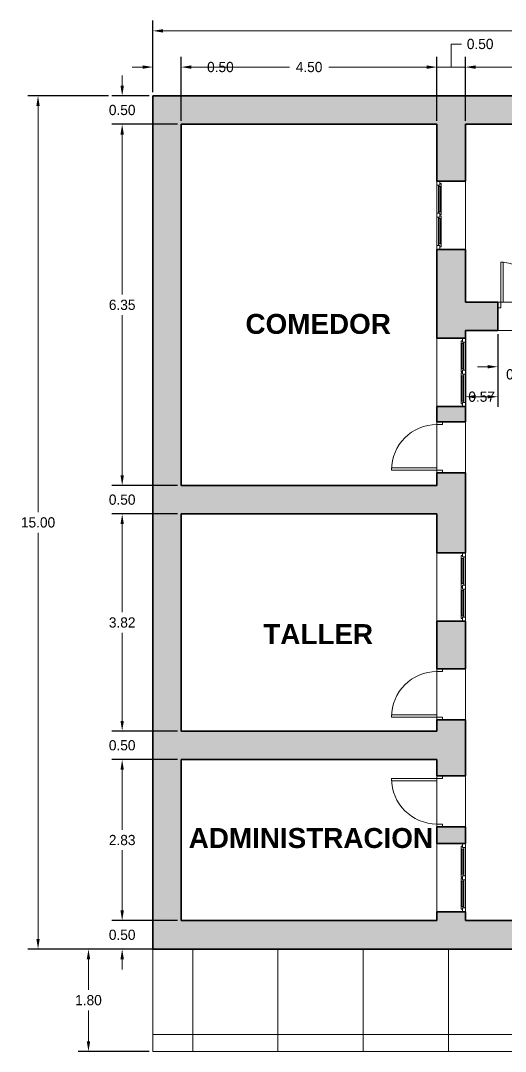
# Model space of a CAD drawing. Header units: metres. Extents: x -38.8 to 24.9, y 14.4 to 40.4.
# Drawn here: x -38.76 to -30.23, y 21.58 to 39.7 of the extents above; entities that cross this region are included whole.
import ezdxf

# ---------------------------------------------------------------- set-up
doc = ezdxf.new("R2010")
doc.units = ezdxf.units.M
doc.header["$MEASUREMENT"] = 0
doc.layers.add('ACOTACION', color=160, linetype='Continuous', lineweight=0)
doc.layers.add('Structural - Bearing_Pen_No__27', color=7, linetype='Continuous', lineweight=35)
for name, color, linetype, lineweight, true_color in [('Annotation - Text_Pen_No__86', 7, 'Continuous', 20, 0x5555ff), ('ARCHICAD Doors_Pen_No__3', 7, 'Continuous', 18, 0xff6600), ('ARCHICAD Windows_Pen_No__3', 7, 'Continuous', 18, 0xff6600), ('Structural - Bearing_Pen_No__160', 7, 'Continuous', 20, 0xb4a35c), ('Structural - Bearing_Pen_No__63', 7, 'Continuous', 18, 0xff9955)]:
    doc.layers.add(name, color=color, linetype=linetype, lineweight=lineweight, true_color=true_color)
for name, color, linetype in [('ARCHICAD Doors', 7, 'Continuous'), ('ARCHICAD Windows', 7, 'Continuous'), ('Structural - Bearing', 7, 'Continuous')]:
    doc.layers.add(name, color=color, linetype=linetype)
doc.styles.add('GENERATED_STYLE_1', font='')
doc.styles.get('GENERATED_STYLE_1').set_extended_font_data('Arial', bold=True)
doc.dimstyles.get("Standard").update_dxf_attribs({"dimtxt": 0.18, "dimasz": 0.18, "dimexe": 0.18, "dimexo": 0.0625, "dimgap": 0.09, "dimtad": 0, "dimtih": 1, "dimtoh": 1, "dimzin": 0, "dimdsep": 46, "dimtxsty": 'Standard', "dimcen": 0.09, "dimclrt": 256, "dimadec": 0, "dimazin": 0, "dimtfac": 1, "dimtofl": 0, "dimtmove": 0, "dimatfit": 3, "dimfxl": 1, "dimtolj": 1, "dimtzin": 0, "dimlwd": -1, "dimarcsym": 0})

# ---------------------------------------------------------------- blocks, each defined once
blk = doc.blocks.new('IFC Double Door - Single Swing')
at = {"layer": 'ARCHICAD Doors_Pen_No__3', "color": 30, "linetype": 'Continuous', "lineweight": 18, "true_color": 0xff6600}
for p, q in [((-0.85, 0), (-0.85, 0.85)), ((-0.85, 0.85), (-0.81, 0.85)), ((-0.81, 0.85), (-0.81, 0)), ((0.85, 0.85), (0.81, 0.85)), ((0.81, 0.85), (0.81, 0)), ((0.85, 0), (0.85, 0.85)), ((-0.9, 0), (-0.85, 0)), ((-0.85, -0.1), (-0.85, 0)), ((-0.81, 0), (-0.85, 0)), ((0.81, 0), (0.85, 0)), ((0.9, 0), (0.85, 0)), ((0.85, -0.1), (0.85, 0)), ((-0.9, -0.1), (-0.85, -0.1)), ((0.9, -0.1), (0.85, -0.1))]:
    blk.add_line(p, q, dxfattribs=at)
for centre, start, end in [((-0.85, 0), 0, 90), ((0.85, 0), 90, 180)]:
    blk.add_arc(centre, 0.85, start, end, dxfattribs=at)
blk = doc.blocks.new('Wall_1', base_point=(-36.435, 23.376))
at = {"layer": 'Structural - Bearing_Pen_No__160', "linetype": 'Continuous', "lineweight": 0, "true_color": 0x5a512e}
for points in [[(-35.935, 23.876), (-36.435, 23.376), (-29.174, 23.376), (-29.174, 23.876)], [(-27.374, 23.876), (-27.374, 23.376), (-21.06, 23.376), (-21.56, 23.876)]]:
    blk.add_hatch(color=59, dxfattribs=at).paths.add_polyline_path(points)
at = {"layer": 'Structural - Bearing_Pen_No__27', "color": 7, "linetype": 'Continuous', "lineweight": 35}
for p, q in [((-29.174, 23.376), (-29.174, 23.876)), ((-27.374, 23.376), (-27.374, 23.876))]:
    blk.add_line(p, q, dxfattribs=at)
at = {"layer": 'Structural - Bearing_Pen_No__27', "color": 7, "linetype": 'Continuous', "lineweight": 35, "flags": 128}
for points in [[(-31.435, 23.876), (-35.935, 23.876)], [(-29.174, 23.876), (-30.935, 23.876)], [(-25.56, 23.876), (-27.374, 23.876)], [(-21.56, 23.876), (-25.06, 23.876)], [(-36.435, 23.376), (-29.174, 23.376)], [(-27.374, 23.376), (-21.06, 23.376)]]:
    blk.add_lwpolyline(points, dxfattribs=at)
at = {"layer": 'Structural - Bearing_Pen_No__63', "color": 21, "linetype": 'Continuous', "lineweight": 18, "true_color": 0xff9955}
for p, q in [((-27.374, 23.876), (-29.174, 23.876)), ((-29.174, 23.376), (-27.374, 23.376))]:
    blk.add_line(p, q, dxfattribs=at)
at = {"layer": 'ARCHICAD Doors', "color": 21, "linetype": 'Continuous', "lineweight": 18, "true_color": 0xff9955}
blk.add_blockref('IFC Double Door - Single Swing', (-28.274, 23.876), dxfattribs=at)
blk = doc.blocks.new('Wall_3', base_point=(-21.06, 38.376))
at = {"layer": 'Structural - Bearing_Pen_No__160', "linetype": 'Continuous', "lineweight": 0, "true_color": 0x5a512e}
blk.add_hatch(color=59, dxfattribs=at).paths.add_polyline_path([(-21.06, 38.376), (-36.435, 38.376), (-35.935, 37.876), (-21.56, 37.876)])
at = {"layer": 'Structural - Bearing_Pen_No__27', "color": 7, "linetype": 'Continuous', "lineweight": 35, "flags": 128}
for points in [[(-21.06, 38.376), (-36.435, 38.376)], [(-35.935, 37.876), (-31.435, 37.876)], [(-30.935, 37.876), (-27.674, 37.876)], [(-27.174, 37.876), (-21.56, 37.876)]]:
    blk.add_lwpolyline(points, dxfattribs=at)
blk = doc.blocks.new('Wall_4', base_point=(-36.435, 38.376))
at = {"layer": 'Structural - Bearing_Pen_No__160', "linetype": 'Continuous', "lineweight": 0, "true_color": 0x5a512e}
blk.add_hatch(color=59, dxfattribs=at).paths.add_polyline_path([(-36.435, 38.376), (-36.435, 23.376), (-35.935, 23.876), (-35.935, 37.876)])
at = {"layer": 'Structural - Bearing_Pen_No__27', "color": 7, "linetype": 'Continuous', "lineweight": 35, "flags": 128}
for points in [[(-36.435, 38.376), (-36.435, 23.376)], [(-35.935, 31.526), (-35.935, 37.876)], [(-35.935, 27.208), (-35.935, 31.026)], [(-35.935, 23.876), (-35.935, 26.708)]]:
    blk.add_lwpolyline(points, dxfattribs=at)
blk = doc.blocks.new('IFC Window - Double Panel - Vertical')
at = {"layer": 'ARCHICAD Windows_Pen_No__3', "color": 30, "linetype": 'Continuous', "lineweight": 18, "true_color": 0xff6600}
for p, q in [((-0.6, 0), (-0.53, 0)), ((-0.6, -0.05), (-0.6, 0)), ((-0.53, 0), (-0.53, -0.05)), ((-0.035, 0), (0.035, 0)), ((-0.035, -0.05), (-0.035, 0)), ((0.035, 0), (0.035, -0.05)), ((0.6, 0), (0.53, 0)), ((0.53, 0), (0.53, -0.05)), ((0.6, -0.05), (0.6, 0)), ((-0.53, -0.05), (-0.6, -0.05)), ((-0.53, -0.05), (-0.555, -0.05)), ((-0.555, -0.05), (-0.555, -0.075)), ((-0.555, -0.075), (-0.505, -0.075)), ((-0.505, -0.025), (-0.53, -0.025)), ((-0.53, -0.025), (-0.53, -0.05)), ((-0.505, -0.025), (-0.06, -0.025)), ((-0.505, -0.075), (-0.505, -0.025)), ((-0.505, -0.04), (-0.06, -0.04)), ((-0.505, -0.06), (-0.06, -0.06)), ((-0.505, -0.075), (-0.06, -0.075)), ((-0.06, -0.075), (-0.06, -0.025)), ((-0.06, -0.025), (-0.035, -0.025)), ((-0.01, -0.075), (-0.06, -0.075)), ((-0.035, -0.025), (-0.035, -0.05)), ((0.035, -0.05), (-0.035, -0.05)), ((-0.035, -0.05), (-0.01, -0.05)), ((-0.01, -0.05), (-0.01, -0.075)), ((0.035, -0.05), (0.01, -0.05)), ((0.01, -0.05), (0.01, -0.075)), ((0.01, -0.075), (0.06, -0.075)), ((0.06, -0.025), (0.035, -0.025)), ((0.035, -0.025), (0.035, -0.05)), ((0.06, -0.025), (0.505, -0.025)), ((0.06, -0.075), (0.06, -0.025)), ((0.06, -0.04), (0.505, -0.04)), ((0.06, -0.06), (0.505, -0.06)), ((0.06, -0.075), (0.505, -0.075)), ((0.505, -0.075), (0.505, -0.025)), ((0.505, -0.025), (0.53, -0.025)), ((0.555, -0.075), (0.505, -0.075)), ((0.53, -0.025), (0.53, -0.05)), ((0.53, -0.05), (0.6, -0.05)), ((0.53, -0.05), (0.555, -0.05)), ((0.555, -0.05), (0.555, -0.075))]:
    blk.add_line(p, q, dxfattribs=at)
blk = doc.blocks.new('IFC Door - Single Swing')
at = {"layer": 'ARCHICAD Doors_Pen_No__3', "color": 30, "linetype": 'Continuous', "lineweight": 18, "true_color": 0xff6600}
for p, q in [((0.4, 0.8), (0.36, 0.8)), ((0.36, 0.8), (0.36, 0)), ((0.4, 0), (0.4, 0.8)), ((-0.45, 0), (-0.4, 0)), ((-0.4, -0.1), (-0.4, 0)), ((0.36, 0), (0.4, 0)), ((0.45, 0), (0.4, 0)), ((0.4, -0.1), (0.4, 0)), ((-0.45, -0.1), (-0.4, -0.1)), ((0.45, -0.1), (0.4, -0.1))]:
    blk.add_line(p, q, dxfattribs=at)
blk.add_arc((0.4, 0), 0.8, 90, 180, dxfattribs=at)
blk = doc.blocks.new('Wall_5', base_point=(-31.435, 38.376))
at = {"layer": 'Structural - Bearing_Pen_No__160', "linetype": 'Continuous', "lineweight": 0, "true_color": 0x5a512e}
for points in [[(-30.935, 37.876), (-31.435, 37.876), (-31.435, 36.877), (-30.935, 36.877)], [(-30.935, 35.677), (-31.435, 35.677), (-31.435, 34.116), (-30.935, 34.116)], [(-30.935, 32.916), (-31.435, 32.916), (-31.435, 32.647), (-30.935, 32.647)], [(-30.935, 31.747), (-31.435, 31.747), (-31.435, 31.526), (-30.935, 31.526)], [(-30.935, 31.026), (-31.435, 31.026), (-31.435, 30.34), (-30.935, 30.34)], [(-30.935, 29.14), (-31.435, 29.14), (-31.435, 28.305), (-30.935, 28.305)], [(-30.935, 27.405), (-31.435, 27.405), (-31.435, 27.208), (-30.935, 27.208)], [(-30.935, 26.708), (-31.435, 26.708), (-31.435, 26.424), (-30.935, 26.424)], [(-30.935, 25.524), (-31.435, 25.524), (-31.435, 25.23), (-30.935, 25.23)], [(-30.935, 24.03), (-31.435, 24.03), (-31.435, 23.876), (-30.935, 23.876)]]:
    blk.add_hatch(color=59, dxfattribs=at).paths.add_polyline_path(points)
at = {"layer": 'Structural - Bearing_Pen_No__27', "color": 7, "linetype": 'Continuous', "lineweight": 35}
for p, q in [((-31.435, 36.877), (-30.935, 36.877)), ((-31.435, 35.677), (-30.935, 35.677)), ((-31.435, 34.116), (-30.935, 34.116)), ((-31.435, 32.916), (-30.935, 32.916)), ((-31.435, 32.647), (-30.935, 32.647)), ((-31.435, 31.747), (-30.935, 31.747)), ((-31.435, 30.34), (-30.935, 30.34)), ((-31.435, 29.14), (-30.935, 29.14)), ((-31.435, 28.305), (-30.935, 28.305)), ((-31.435, 27.405), (-30.935, 27.405)), ((-31.435, 26.424), (-30.935, 26.424)), ((-31.435, 25.524), (-30.935, 25.524)), ((-31.435, 25.23), (-30.935, 25.23)), ((-31.435, 24.03), (-30.935, 24.03))]:
    blk.add_line(p, q, dxfattribs=at)
at = {"layer": 'Structural - Bearing_Pen_No__27', "color": 7, "linetype": 'Continuous', "lineweight": 35, "flags": 128}
for points in [[(-31.435, 37.876), (-31.435, 36.877)], [(-30.935, 36.877), (-30.935, 37.876)], [(-31.435, 35.677), (-31.435, 34.116)], [(-30.935, 34.749), (-30.935, 35.677)], [(-30.935, 34.116), (-30.935, 34.249)], [(-31.435, 32.916), (-31.435, 32.647)], [(-30.935, 32.647), (-30.935, 32.916)], [(-31.435, 31.747), (-31.435, 31.526)], [(-30.935, 31.526), (-30.935, 31.747)], [(-31.435, 31.026), (-31.435, 30.34)], [(-30.935, 30.34), (-30.935, 31.026)], [(-31.435, 29.14), (-31.435, 28.305)], [(-30.935, 28.305), (-30.935, 29.14)], [(-31.435, 27.405), (-31.435, 27.208)], [(-30.935, 27.208), (-30.935, 27.405)], [(-31.435, 26.708), (-31.435, 26.424)], [(-30.935, 26.424), (-30.935, 26.708)], [(-31.435, 25.524), (-31.435, 25.23)], [(-30.935, 25.23), (-30.935, 25.524)], [(-31.435, 24.03), (-31.435, 23.876)], [(-30.935, 23.876), (-30.935, 24.03)]]:
    blk.add_lwpolyline(points, dxfattribs=at)
at = {"layer": 'Structural - Bearing_Pen_No__63', "color": 21, "linetype": 'Continuous', "lineweight": 18, "true_color": 0xff9955}
for p, q in [((-31.435, 36.877), (-31.435, 35.677)), ((-30.935, 35.677), (-30.935, 36.877)), ((-31.435, 34.116), (-31.435, 32.916)), ((-30.935, 32.916), (-30.935, 34.116)), ((-31.435, 32.647), (-31.435, 31.747)), ((-30.935, 31.747), (-30.935, 32.647)), ((-31.435, 30.34), (-31.435, 29.14)), ((-30.935, 29.14), (-30.935, 30.34)), ((-31.435, 28.305), (-31.435, 27.405)), ((-30.935, 27.405), (-30.935, 28.305)), ((-31.435, 26.424), (-31.435, 25.524)), ((-30.935, 25.524), (-30.935, 26.424)), ((-31.435, 25.23), (-31.435, 24.03)), ((-30.935, 24.03), (-30.935, 25.23))]:
    blk.add_line(p, q, dxfattribs=at)
at = {"layer": 'ARCHICAD Doors', "color": 21, "linetype": 'Continuous', "lineweight": 18, "true_color": 0xff9955, "xscale": -1, "rotation": 90}
for p in [(-31.435, 32.197), (-31.435, 27.855)]:
    blk.add_blockref('IFC Door - Single Swing', p, dxfattribs=at)
at = {"layer": 'ARCHICAD Doors', "color": 21, "linetype": 'Continuous', "lineweight": 18, "true_color": 0xff9955, "rotation": 90}
blk.add_blockref('IFC Door - Single Swing', (-31.435, 25.974), dxfattribs=at)
at = {"layer": 'ARCHICAD Windows', "color": 21, "linetype": 'Continuous', "lineweight": 18, "true_color": 0xff9955}
for p, rotation in [((-31.435, 36.277), 90), ((-30.935, 29.74), 270), ((-30.935, 24.63), 270)]:
    blk.add_blockref('IFC Window - Double Panel - Vertical', p, dxfattribs=dict(at, rotation=rotation))
at = {"layer": 'ARCHICAD Windows', "color": 21, "linetype": 'Continuous', "lineweight": 18, "true_color": 0xff9955, "xscale": -1, "rotation": 270}
blk.add_blockref('IFC Window - Double Panel - Vertical', (-30.935, 33.516), dxfattribs=at)
blk = doc.blocks.new('IFC Window - Double Panel - Vertical_2')
at = {"layer": 'ARCHICAD Windows_Pen_No__3', "color": 30, "linetype": 'Continuous', "lineweight": 18, "true_color": 0xff6600}
for p, q in [((-0.4, 0), (-0.33, 0)), ((-0.4, -0.05), (-0.4, 0)), ((-0.33, 0), (-0.33, -0.05)), ((-0.035, 0), (0.035, 0)), ((-0.035, -0.05), (-0.035, 0)), ((0.035, 0), (0.035, -0.05)), ((0.4, 0), (0.33, 0)), ((0.33, 0), (0.33, -0.05)), ((0.4, -0.05), (0.4, 0)), ((-0.33, -0.05), (-0.4, -0.05)), ((-0.33, -0.05), (-0.355, -0.05)), ((-0.355, -0.05), (-0.355, -0.075)), ((-0.355, -0.075), (-0.305, -0.075)), ((-0.305, -0.025), (-0.33, -0.025)), ((-0.33, -0.025), (-0.33, -0.05)), ((-0.305, -0.025), (-0.06, -0.025)), ((-0.305, -0.075), (-0.305, -0.025)), ((-0.305, -0.04), (-0.06, -0.04)), ((-0.305, -0.06), (-0.06, -0.06)), ((-0.305, -0.075), (-0.06, -0.075)), ((-0.06, -0.075), (-0.06, -0.025)), ((-0.06, -0.025), (-0.035, -0.025)), ((-0.01, -0.075), (-0.06, -0.075)), ((-0.035, -0.025), (-0.035, -0.05)), ((0.035, -0.05), (-0.035, -0.05)), ((-0.035, -0.05), (-0.01, -0.05)), ((-0.01, -0.05), (-0.01, -0.075)), ((0.035, -0.05), (0.01, -0.05)), ((0.01, -0.05), (0.01, -0.075)), ((0.01, -0.075), (0.06, -0.075)), ((0.06, -0.025), (0.035, -0.025)), ((0.035, -0.025), (0.035, -0.05)), ((0.06, -0.025), (0.305, -0.025)), ((0.06, -0.075), (0.06, -0.025)), ((0.06, -0.04), (0.305, -0.04)), ((0.06, -0.06), (0.305, -0.06)), ((0.06, -0.075), (0.305, -0.075)), ((0.305, -0.075), (0.305, -0.025)), ((0.305, -0.025), (0.33, -0.025)), ((0.355, -0.075), (0.305, -0.075)), ((0.33, -0.025), (0.33, -0.05)), ((0.33, -0.05), (0.4, -0.05)), ((0.33, -0.05), (0.355, -0.05)), ((0.355, -0.05), (0.355, -0.075))]:
    blk.add_line(p, q, dxfattribs=at)
blk = doc.blocks.new('IFC Door - Single Swing_2')
at = {"layer": 'ARCHICAD Doors_Pen_No__3', "color": 30, "linetype": 'Continuous', "lineweight": 18, "true_color": 0xff6600}
for p, q in [((0.35, 0.7), (0.31, 0.7)), ((0.31, 0.7), (0.31, 0)), ((0.35, 0), (0.35, 0.7)), ((-0.4, 0), (-0.35, 0)), ((-0.35, -0.1), (-0.35, 0)), ((0.31, 0), (0.35, 0)), ((0.4, 0), (0.35, 0)), ((0.35, -0.1), (0.35, 0)), ((-0.4, -0.1), (-0.35, -0.1)), ((0.4, -0.1), (0.35, -0.1))]:
    blk.add_line(p, q, dxfattribs=at)
blk.add_arc((0.35, 0), 0.7, 90, 180, dxfattribs=at)
blk = doc.blocks.new('Wall_6', base_point=(-21.06, 34.749))
at = {"layer": 'Structural - Bearing_Pen_No__160', "linetype": 'Continuous', "lineweight": 0, "true_color": 0x5a512e}
for points in [[(-30.363, 34.249), (-30.363, 34.749), (-30.935, 34.749), (-30.935, 34.249)], [(-28.945, 34.249), (-28.945, 34.749), (-29.563, 34.749), (-29.563, 34.249)], [(-26.919, 34.249), (-26.919, 34.749), (-28.145, 34.749), (-28.145, 34.249)], [(-25.501, 34.249), (-25.501, 34.749), (-26.119, 34.749), (-26.119, 34.249)], [(-21.56, 34.249), (-21.56, 34.749), (-24.301, 34.749), (-24.301, 34.249)]]:
    blk.add_hatch(color=59, dxfattribs=at).paths.add_polyline_path(points)
at = {"layer": 'Structural - Bearing_Pen_No__27', "color": 7, "linetype": 'Continuous', "lineweight": 35}
for p, q in [((-30.363, 34.749), (-30.363, 34.249)), ((-29.563, 34.749), (-29.563, 34.249)), ((-28.945, 34.749), (-28.945, 34.249)), ((-28.145, 34.749), (-28.145, 34.249)), ((-26.919, 34.749), (-26.919, 34.249)), ((-26.119, 34.749), (-26.119, 34.249)), ((-25.501, 34.749), (-25.501, 34.249)), ((-24.301, 34.749), (-24.301, 34.249))]:
    blk.add_line(p, q, dxfattribs=at)
at = {"layer": 'Structural - Bearing_Pen_No__27', "color": 7, "linetype": 'Continuous', "lineweight": 35, "flags": 128}
for points in [[(-30.363, 34.749), (-30.935, 34.749)], [(-28.945, 34.749), (-29.563, 34.749)], [(-27.674, 34.749), (-28.145, 34.749)], [(-26.919, 34.749), (-27.174, 34.749)], [(-25.501, 34.749), (-26.119, 34.749)], [(-21.56, 34.749), (-24.301, 34.749)], [(-30.935, 34.249), (-30.363, 34.249)], [(-29.563, 34.249), (-28.945, 34.249)], [(-28.145, 34.249), (-26.919, 34.249)], [(-26.119, 34.249), (-25.501, 34.249)], [(-24.301, 34.249), (-23.96, 34.249)], [(-23.46, 34.249), (-21.56, 34.249)]]:
    blk.add_lwpolyline(points, dxfattribs=at)
at = {"layer": 'Structural - Bearing_Pen_No__63', "color": 21, "linetype": 'Continuous', "lineweight": 18, "true_color": 0xff9955}
for p, q in [((-29.563, 34.749), (-30.363, 34.749)), ((-28.145, 34.749), (-28.945, 34.749)), ((-26.119, 34.749), (-26.919, 34.749)), ((-24.301, 34.749), (-25.501, 34.749)), ((-30.363, 34.249), (-29.563, 34.249)), ((-28.945, 34.249), (-28.145, 34.249)), ((-26.919, 34.249), (-26.119, 34.249)), ((-25.501, 34.249), (-24.301, 34.249))]:
    blk.add_line(p, q, dxfattribs=at)
at = {"layer": 'ARCHICAD Doors', "color": 21, "linetype": 'Continuous', "lineweight": 18, "true_color": 0xff9955, "xscale": -1}
for p in [(-29.963, 34.749), (-26.519, 34.749)]:
    blk.add_blockref('IFC Door - Single Swing_2', p, dxfattribs=at)
at = {"layer": 'ARCHICAD Windows', "color": 21, "linetype": 'Continuous', "lineweight": 18, "true_color": 0xff9955, "xscale": -1, "rotation": 180}
blk.add_blockref('IFC Window - Double Panel - Vertical_2', (-28.545, 34.249), dxfattribs=at)
at = {"layer": 'ARCHICAD Windows', "color": 21, "linetype": 'Continuous', "lineweight": 18, "true_color": 0xff9955, "rotation": 180}
blk.add_blockref('IFC Window - Double Panel - Vertical', (-24.901, 34.249), dxfattribs=at)
blk = doc.blocks.new('Wall_7', base_point=(-36.435, 26.708))
at = {"layer": 'Structural - Bearing_Pen_No__160', "linetype": 'Continuous', "lineweight": 0, "true_color": 0x5a512e}
blk.add_hatch(color=59, dxfattribs=at).paths.add_polyline_path([(-35.935, 26.708), (-30.935, 26.708), (-30.935, 27.208), (-35.935, 27.208)])
at = {"layer": 'Structural - Bearing_Pen_No__27', "color": 7, "linetype": 'Continuous', "lineweight": 35, "flags": 128}
for points in [[(-31.435, 27.208), (-35.935, 27.208)], [(-30.935, 26.708), (-30.935, 27.208)], [(-35.935, 26.708), (-31.435, 26.708)]]:
    blk.add_lwpolyline(points, dxfattribs=at)
blk = doc.blocks.new('Wall_13', base_point=(-30.935, 31.026))
at = {"layer": 'Structural - Bearing_Pen_No__160', "linetype": 'Continuous', "lineweight": 0, "true_color": 0x5a512e}
blk.add_hatch(color=59, dxfattribs=at).paths.add_polyline_path([(-30.935, 31.526), (-35.935, 31.526), (-35.935, 31.026), (-30.935, 31.026)])
at = {"layer": 'Structural - Bearing_Pen_No__27', "color": 7, "linetype": 'Continuous', "lineweight": 35, "flags": 128}
for points in [[(-31.435, 31.526), (-35.935, 31.526)], [(-30.935, 31.026), (-30.935, 31.526)], [(-35.935, 31.026), (-31.435, 31.026)]]:
    blk.add_lwpolyline(points, dxfattribs=at)
blk = doc.blocks.new('*D21')
at = {"layer": 'ACOTACION', "color": 0, "lineweight": -2, "transparency": 16777216}
for p, q in [((-36.435, 38.439), (-36.435, 39.698)), ((-21.06, 38.439), (-21.06, 39.698))]:
    blk.add_line(p, q, dxfattribs=at)
at = {"layer": 'ACOTACION', "color": 0, "transparency": 16777216}
for p, q in [((-36.255, 39.518), (-29.168, 39.518)), ((-21.24, 39.518), (-28.328, 39.518))]:
    blk.add_line(p, q, dxfattribs=at)
for points in [[(-36.255, 39.548), (-36.255, 39.488), (-36.435, 39.518)], [(-21.24, 39.548), (-21.24, 39.488), (-21.06, 39.518)]]:
    blk.add_solid(points, dxfattribs=at)
at = {"layer": 'Defpoints', "color": 0, "transparency": 16777216}
for p in [(-21.06, 39.518), (-36.435, 38.376), (-21.06, 38.376)]:
    blk.add_point(p, dxfattribs=at)
at = {"layer": 'ACOTACION', "transparency": 16777216, "insert": (-28.748, 39.518), "char_height": 0.18, "attachment_point": 5}
blk.add_mtext('\\A1;15.38', dxfattribs=at)
blk = doc.blocks.new('*D22')
at = {"layer": 'ACOTACION', "color": 0, "transparency": 16777216}
for p, q in [((-36.973, 38.556), (-36.973, 38.736)), ((-36.973, 37.696), (-36.973, 37.516))]:
    blk.add_line(p, q, dxfattribs=at)
at = {"layer": 'ACOTACION', "color": 0, "lineweight": -2, "transparency": 16777216}
for p, q in [((-36.498, 38.376), (-37.153, 38.376)), ((-35.998, 37.876), (-37.153, 37.876))]:
    blk.add_line(p, q, dxfattribs=at)
at = {"layer": 'ACOTACION', "color": 0, "transparency": 16777216}
for points in [[(-37.003, 38.556), (-36.943, 38.556), (-36.973, 38.376)], [(-37.003, 37.696), (-36.943, 37.696), (-36.973, 37.876)]]:
    blk.add_solid(points, dxfattribs=at)
at = {"layer": 'Defpoints', "color": 0, "transparency": 16777216}
for p in [(-36.435, 38.376), (-36.973, 37.876), (-35.935, 37.876)]:
    blk.add_point(p, dxfattribs=at)
at = {"layer": 'ACOTACION', "transparency": 16777216, "insert": (-36.973, 38.126), "char_height": 0.18, "attachment_point": 5}
blk.add_mtext('\\A1;0.50', dxfattribs=at)
blk = doc.blocks.new('*D23')
at = {"layer": 'ACOTACION', "color": 0, "lineweight": -2, "transparency": 16777216}
for p, q in [((-35.998, 37.876), (-37.153, 37.876)), ((-35.998, 31.526), (-37.153, 31.526))]:
    blk.add_line(p, q, dxfattribs=at)
at = {"layer": 'ACOTACION', "color": 0, "transparency": 16777216}
for p, q in [((-36.973, 37.696), (-36.973, 34.881)), ((-36.973, 31.706), (-36.973, 34.521))]:
    blk.add_line(p, q, dxfattribs=at)
for points in [[(-37.003, 37.696), (-36.943, 37.696), (-36.973, 37.876)], [(-37.003, 31.706), (-36.943, 31.706), (-36.973, 31.526)]]:
    blk.add_solid(points, dxfattribs=at)
at = {"layer": 'Defpoints', "color": 0, "transparency": 16777216}
for p in [(-35.935, 37.876), (-36.973, 31.526), (-35.935, 31.526)]:
    blk.add_point(p, dxfattribs=at)
at = {"layer": 'ACOTACION', "transparency": 16777216, "insert": (-36.973, 34.701), "char_height": 0.18, "attachment_point": 5}
blk.add_mtext('\\A1;6.35', dxfattribs=at)
blk = doc.blocks.new('*D24')
at = {"layer": 'ACOTACION', "color": 0, "transparency": 16777216}
for p, q in [((-36.973, 31.706), (-36.973, 31.886)), ((-36.973, 30.846), (-36.973, 30.666))]:
    blk.add_line(p, q, dxfattribs=at)
at = {"layer": 'ACOTACION', "color": 0, "lineweight": -2, "transparency": 16777216}
for p, q in [((-35.998, 31.526), (-37.153, 31.526)), ((-35.998, 31.026), (-37.153, 31.026))]:
    blk.add_line(p, q, dxfattribs=at)
at = {"layer": 'ACOTACION', "color": 0, "transparency": 16777216}
for points in [[(-37.003, 31.706), (-36.943, 31.706), (-36.973, 31.526)], [(-37.003, 30.846), (-36.943, 30.846), (-36.973, 31.026)]]:
    blk.add_solid(points, dxfattribs=at)
at = {"layer": 'Defpoints', "color": 0, "transparency": 16777216}
for p in [(-35.935, 31.526), (-36.973, 31.026), (-35.935, 31.026)]:
    blk.add_point(p, dxfattribs=at)
at = {"layer": 'ACOTACION', "transparency": 16777216, "insert": (-36.973, 31.276), "char_height": 0.18, "attachment_point": 5}
blk.add_mtext('\\A1;0.50', dxfattribs=at)
blk = doc.blocks.new('*D25')
at = {"layer": 'ACOTACION', "color": 0, "lineweight": -2, "transparency": 16777216}
for p, q in [((-35.998, 31.026), (-37.153, 31.026)), ((-35.998, 27.208), (-37.153, 27.208))]:
    blk.add_line(p, q, dxfattribs=at)
at = {"layer": 'ACOTACION', "color": 0, "transparency": 16777216}
for p, q in [((-36.973, 30.846), (-36.973, 29.297)), ((-36.973, 27.388), (-36.973, 28.937))]:
    blk.add_line(p, q, dxfattribs=at)
for points in [[(-37.003, 30.846), (-36.943, 30.846), (-36.973, 31.026)], [(-37.003, 27.388), (-36.943, 27.388), (-36.973, 27.208)]]:
    blk.add_solid(points, dxfattribs=at)
at = {"layer": 'Defpoints', "color": 0, "transparency": 16777216}
for p in [(-35.935, 31.026), (-36.973, 27.208), (-35.935, 27.208)]:
    blk.add_point(p, dxfattribs=at)
at = {"layer": 'ACOTACION', "transparency": 16777216, "insert": (-36.973, 29.117), "char_height": 0.18, "attachment_point": 5}
blk.add_mtext('\\A1;3.82', dxfattribs=at)
blk = doc.blocks.new('*D26')
at = {"layer": 'ACOTACION', "color": 0, "transparency": 16777216}
for p, q in [((-36.973, 27.388), (-36.973, 27.568)), ((-36.973, 26.528), (-36.973, 26.348))]:
    blk.add_line(p, q, dxfattribs=at)
at = {"layer": 'ACOTACION', "color": 0, "lineweight": -2, "transparency": 16777216}
for p, q in [((-35.998, 27.208), (-37.153, 27.208)), ((-35.998, 26.708), (-37.153, 26.708))]:
    blk.add_line(p, q, dxfattribs=at)
at = {"layer": 'ACOTACION', "color": 0, "transparency": 16777216}
for points in [[(-37.003, 27.388), (-36.943, 27.388), (-36.973, 27.208)], [(-37.003, 26.528), (-36.943, 26.528), (-36.973, 26.708)]]:
    blk.add_solid(points, dxfattribs=at)
at = {"layer": 'Defpoints', "color": 0, "transparency": 16777216}
for p in [(-35.935, 27.208), (-36.973, 26.708), (-35.935, 26.708)]:
    blk.add_point(p, dxfattribs=at)
at = {"layer": 'ACOTACION', "transparency": 16777216, "insert": (-36.973, 26.958), "char_height": 0.18, "attachment_point": 5}
blk.add_mtext('\\A1;0.50', dxfattribs=at)
blk = doc.blocks.new('*D27')
at = {"layer": 'ACOTACION', "color": 0, "lineweight": -2, "transparency": 16777216}
for p, q in [((-35.998, 26.708), (-37.153, 26.708)), ((-35.998, 23.876), (-37.153, 23.876))]:
    blk.add_line(p, q, dxfattribs=at)
at = {"layer": 'ACOTACION', "color": 0, "transparency": 16777216}
for p, q in [((-36.973, 26.528), (-36.973, 25.472)), ((-36.973, 24.056), (-36.973, 25.112))]:
    blk.add_line(p, q, dxfattribs=at)
for points in [[(-37.003, 26.528), (-36.943, 26.528), (-36.973, 26.708)], [(-37.003, 24.056), (-36.943, 24.056), (-36.973, 23.876)]]:
    blk.add_solid(points, dxfattribs=at)
at = {"layer": 'Defpoints', "color": 0, "transparency": 16777216}
for p in [(-35.935, 26.708), (-36.973, 23.876), (-35.935, 23.876)]:
    blk.add_point(p, dxfattribs=at)
at = {"layer": 'ACOTACION', "transparency": 16777216, "insert": (-36.973, 25.292), "char_height": 0.18, "attachment_point": 5}
blk.add_mtext('\\A1;2.83', dxfattribs=at)
blk = doc.blocks.new('*D28')
at = {"layer": 'ACOTACION', "color": 0, "transparency": 16777216}
for p, q in [((-36.973, 24.056), (-36.973, 24.236)), ((-36.973, 23.196), (-36.973, 23.016))]:
    blk.add_line(p, q, dxfattribs=at)
at = {"layer": 'ACOTACION', "color": 0, "lineweight": -2, "transparency": 16777216}
for p, q in [((-35.998, 23.876), (-37.153, 23.876)), ((-35.998, 23.376), (-37.153, 23.376))]:
    blk.add_line(p, q, dxfattribs=at)
at = {"layer": 'ACOTACION', "color": 0, "transparency": 16777216}
for points in [[(-37.003, 24.056), (-36.943, 24.056), (-36.973, 23.876)], [(-37.003, 23.196), (-36.943, 23.196), (-36.973, 23.376)]]:
    blk.add_solid(points, dxfattribs=at)
at = {"layer": 'Defpoints', "color": 0, "transparency": 16777216}
for p in [(-35.935, 23.876), (-36.973, 23.376), (-35.935, 23.376)]:
    blk.add_point(p, dxfattribs=at)
at = {"layer": 'ACOTACION', "transparency": 16777216, "insert": (-36.973, 23.626), "char_height": 0.18, "attachment_point": 5}
blk.add_mtext('\\A1;0.50', dxfattribs=at)
blk = doc.blocks.new('*D31')
at = {"layer": 'ACOTACION', "color": 0, "lineweight": -2, "transparency": 16777216}
for p, q in [((-37.215, 38.376), (-38.633, 38.376)), ((-37.035, 23.376), (-38.633, 23.376))]:
    blk.add_line(p, q, dxfattribs=at)
at = {"layer": 'ACOTACION', "color": 0, "transparency": 16777216}
for p, q in [((-38.453, 38.196), (-38.453, 31.056)), ((-38.453, 23.556), (-38.453, 30.696))]:
    blk.add_line(p, q, dxfattribs=at)
for points in [[(-38.483, 38.196), (-38.423, 38.196), (-38.453, 38.376)], [(-38.483, 23.556), (-38.423, 23.556), (-38.453, 23.376)]]:
    blk.add_solid(points, dxfattribs=at)
at = {"layer": 'Defpoints', "color": 0, "transparency": 16777216}
for p in [(-38.453, 38.376), (-37.153, 38.376), (-36.973, 23.376)]:
    blk.add_point(p, dxfattribs=at)
at = {"layer": 'ACOTACION', "transparency": 16777216, "insert": (-38.453, 30.876), "char_height": 0.18, "attachment_point": 5}
blk.add_mtext('\\A1;15.00', dxfattribs=at)
blk = doc.blocks.new('*D32')
at = {"layer": 'ACOTACION', "color": 0, "lineweight": -2, "transparency": 16777216}
for p, q in [((-36.435, 38.439), (-36.435, 39.061)), ((-35.935, 37.939), (-35.935, 39.061))]:
    blk.add_line(p, q, dxfattribs=at)
at = {"layer": 'ACOTACION', "color": 0, "transparency": 16777216}
for p, q in [((-36.615, 38.881), (-36.795, 38.881)), ((-35.755, 38.881), (-35.575, 38.881))]:
    blk.add_line(p, q, dxfattribs=at)
for points in [[(-36.615, 38.911), (-36.615, 38.851), (-36.435, 38.881)], [(-35.755, 38.911), (-35.755, 38.851), (-35.935, 38.881)]]:
    blk.add_solid(points, dxfattribs=at)
at = {"layer": 'Defpoints', "color": 0, "transparency": 16777216}
for p in [(-35.935, 38.881), (-36.435, 38.376), (-35.935, 37.876)]:
    blk.add_point(p, dxfattribs=at)
at = {"layer": 'ACOTACION', "transparency": 16777216, "insert": (-35.245, 38.881), "char_height": 0.18, "attachment_point": 5}
blk.add_mtext('\\A1;0.50', dxfattribs=at)
blk = doc.blocks.new('*D33')
at = {"layer": 'ACOTACION', "color": 0, "lineweight": -2, "transparency": 16777216}
for p, q in [((-35.935, 37.939), (-35.935, 39.061)), ((-31.435, 37.939), (-31.435, 39.061))]:
    blk.add_line(p, q, dxfattribs=at)
at = {"layer": 'ACOTACION', "color": 0, "transparency": 16777216}
for p, q in [((-35.755, 38.881), (-34.03, 38.881)), ((-31.615, 38.881), (-33.34, 38.881))]:
    blk.add_line(p, q, dxfattribs=at)
for points in [[(-35.755, 38.911), (-35.755, 38.851), (-35.935, 38.881)], [(-31.615, 38.911), (-31.615, 38.851), (-31.435, 38.881)]]:
    blk.add_solid(points, dxfattribs=at)
at = {"layer": 'Defpoints', "color": 0, "transparency": 16777216}
for p in [(-31.435, 38.881), (-35.935, 37.876), (-31.435, 37.876)]:
    blk.add_point(p, dxfattribs=at)
at = {"layer": 'ACOTACION', "transparency": 16777216, "insert": (-33.685, 38.881), "char_height": 0.18, "attachment_point": 5}
blk.add_mtext('\\A1;4.50', dxfattribs=at)
blk = doc.blocks.new('*D34')
at = {"layer": 'ACOTACION', "color": 0, "transparency": 16777216}
for p, q in [((-31.185, 38.881), (-31.185, 39.286)), ((-31.185, 39.286), (-31.005, 39.286)), ((-31.615, 38.881), (-31.795, 38.881)), ((-31.435, 38.881), (-30.935, 38.881)), ((-30.755, 38.881), (-30.575, 38.881))]:
    blk.add_line(p, q, dxfattribs=at)
at = {"layer": 'ACOTACION', "color": 0, "lineweight": -2, "transparency": 16777216}
for p, q in [((-31.435, 37.939), (-31.435, 39.061)), ((-30.935, 37.939), (-30.935, 39.061))]:
    blk.add_line(p, q, dxfattribs=at)
at = {"layer": 'ACOTACION', "color": 0, "transparency": 16777216}
for points in [[(-31.615, 38.911), (-31.615, 38.851), (-31.435, 38.881)], [(-30.755, 38.911), (-30.755, 38.851), (-30.935, 38.881)]]:
    blk.add_solid(points, dxfattribs=at)
at = {"layer": 'Defpoints', "color": 0, "transparency": 16777216}
for p in [(-30.935, 38.881), (-31.435, 37.876), (-30.935, 37.876)]:
    blk.add_point(p, dxfattribs=at)
at = {"layer": 'ACOTACION', "transparency": 16777216, "insert": (-30.675, 39.286), "char_height": 0.18, "attachment_point": 5}
blk.add_mtext('\\A1;0.50', dxfattribs=at)
blk = doc.blocks.new('*D35')
at = {"layer": 'ACOTACION', "color": 0, "lineweight": -2, "transparency": 16777216}
for p, q in [((-30.935, 37.939), (-30.935, 39.061)), ((-27.674, 37.939), (-27.674, 39.061))]:
    blk.add_line(p, q, dxfattribs=at)
at = {"layer": 'ACOTACION', "color": 0, "transparency": 16777216}
for p, q in [((-30.755, 38.881), (-29.664, 38.881)), ((-27.854, 38.881), (-28.944, 38.881))]:
    blk.add_line(p, q, dxfattribs=at)
for points in [[(-30.755, 38.911), (-30.755, 38.851), (-30.935, 38.881)], [(-27.854, 38.911), (-27.854, 38.851), (-27.674, 38.881)]]:
    blk.add_solid(points, dxfattribs=at)
at = {"layer": 'Defpoints', "color": 0, "transparency": 16777216}
for p in [(-27.674, 38.881), (-30.935, 37.876), (-27.674, 37.876)]:
    blk.add_point(p, dxfattribs=at)
at = {"layer": 'ACOTACION', "transparency": 16777216, "insert": (-29.304, 38.881), "char_height": 0.18, "attachment_point": 5}
blk.add_mtext('\\A1;3.26', dxfattribs=at)
blk = doc.blocks.new('*D39')
at = {"layer": 'ACOTACION', "color": 0, "lineweight": -2, "transparency": 16777216}
for p, q in [((-30.935, 34.12), (-30.935, 32.906)), ((-30.363, 34.186), (-30.363, 32.906))]:
    blk.add_line(p, q, dxfattribs=at)
at = {"layer": 'ACOTACION', "color": 0, "transparency": 16777216}
blk.add_line((-30.755, 33.086), (-30.543, 33.086), dxfattribs=at)
for points in [[(-30.755, 33.116), (-30.755, 33.056), (-30.935, 33.086)], [(-30.543, 33.116), (-30.543, 33.056), (-30.363, 33.086)]]:
    blk.add_solid(points, dxfattribs=at)
at = {"layer": 'Defpoints', "color": 0, "transparency": 16777216}
for p in [(-30.363, 34.249), (-30.935, 34.183), (-30.363, 33.086)]:
    blk.add_point(p, dxfattribs=at)
at = {"layer": 'ACOTACION', "transparency": 16777216, "insert": (-30.649, 33.086), "char_height": 0.18, "attachment_point": 5}
blk.add_mtext('\\A1;0.57', dxfattribs=at)
blk = doc.blocks.new('*D40')
at = {"layer": 'ACOTACION', "color": 0, "lineweight": -2, "transparency": 16777216}
for p, q in [((-30.363, 34.186), (-30.363, 33.433)), ((-29.563, 34.186), (-29.563, 33.433))]:
    blk.add_line(p, q, dxfattribs=at)
at = {"layer": 'ACOTACION', "color": 0, "transparency": 16777216}
for p, q in [((-30.543, 33.613), (-30.723, 33.613)), ((-29.383, 33.613), (-29.203, 33.613))]:
    blk.add_line(p, q, dxfattribs=at)
for points in [[(-30.543, 33.643), (-30.543, 33.583), (-30.363, 33.613)], [(-29.383, 33.643), (-29.383, 33.583), (-29.563, 33.613)]]:
    blk.add_solid(points, dxfattribs=at)
at = {"layer": 'Defpoints', "color": 0, "transparency": 16777216}
for p in [(-30.363, 34.249), (-29.563, 34.249), (-29.563, 33.613)]:
    blk.add_point(p, dxfattribs=at)
at = {"layer": 'ACOTACION', "transparency": 16777216, "insert": (-29.984, 33.479), "char_height": 0.18, "attachment_point": 5}
blk.add_mtext('\\A1;0.80', dxfattribs=at)
blk = doc.blocks.new('*D47')
at = {"layer": 'ACOTACION', "color": 0, "lineweight": -2, "transparency": 16777216}
for p, q in [((-36.498, 23.376), (-37.746, 23.376)), ((-36.498, 21.577), (-37.746, 21.577))]:
    blk.add_line(p, q, dxfattribs=at)
at = {"layer": 'ACOTACION', "color": 0, "transparency": 16777216}
for p, q in [((-37.566, 23.196), (-37.566, 22.657)), ((-37.566, 21.757), (-37.566, 22.297))]:
    blk.add_line(p, q, dxfattribs=at)
for points in [[(-37.596, 23.196), (-37.536, 23.196), (-37.566, 23.376)], [(-37.596, 21.757), (-37.536, 21.757), (-37.566, 21.577)]]:
    blk.add_solid(points, dxfattribs=at)
at = {"layer": 'Defpoints', "color": 0, "transparency": 16777216}
for p in [(-36.435, 23.376), (-37.566, 21.577), (-36.435, 21.577)]:
    blk.add_point(p, dxfattribs=at)
at = {"layer": 'ACOTACION', "transparency": 16777216, "insert": (-37.566, 22.477), "char_height": 0.18, "attachment_point": 5}
blk.add_mtext('\\A1;1.80', dxfattribs=at)

msp = doc.modelspace()

# ---------------------------------------------------------------- hatches: boundary and pattern name
at = {"layer": 'ACOTACION', "ltscale": 3}
h = msp.add_hatch(dxfattribs=at)
h.set_pattern_fill('NET', color=256, scale=12, style=0)
h.set_pattern_definition([(0, (0.2664, 0.8762), (0, 1.5), []), (90, (0.2664, 0.8762), (-1.5, 9e-17), [])])
h.paths.add_polyline_path([(-21.067, 23.376), (-36.435, 23.376), (-36.435, 21.577), (-21.067, 21.577)])

# ---------------------------------------------------------------- linework, layer by layer
at = {"layer": 'ACOTACION'}
msp.add_lwpolyline([(-36.435, 23.376), (-21.067, 23.376), (-21.067, 21.577), (-36.435, 21.577)], close=True, dxfattribs=at)

# ---------------------------------------------------------------- block references
at = {"layer": 'Structural - Bearing', "color": 7, "lineweight": 35}
for name, p in [('Wall_3', (-21.06, 38.376)), ('Wall_4', (-36.435, 38.376)), ('Wall_5', (-31.435, 38.376)), ('Wall_6', (-21.06, 34.749)), ('Wall_13', (-30.935, 31.026)), ('Wall_7', (-36.435, 26.708)), ('Wall_1', (-36.435, 23.376))]:
    msp.add_blockref(name, p, dxfattribs=at)

# ---------------------------------------------------------------- texts
at = {"layer": 'Annotation - Text_Pen_No__86', "color": 173, "linetype": 'Continuous', "lineweight": 20, "true_color": 0x5555ff, "char_height": 0.35061, "attachment_point": 2, "style": 'GENERATED_STYLE_1'}
for s, insert in [('\\A1;{\\pqc;\\fArial|b1|i0|c0|p34;COMEDOR}', (-33.525, 34.542)), ('\\A1;{\\pqc;\\fArial|b1|i0|c0|p34;TALLER}', (-33.525, 29.088)), ('\\A1;{\\pqc;\\fArial|b1|i0|c0|p34;ADMINISTRACION}', (-33.653, 25.504))]:
    msp.add_mtext(s, dxfattribs=dict(at, insert=insert))

# ---------------------------------------------------------------- dimensions: what is measured, and where the dimension line sits
at = {"layer": 'ACOTACION'}
for base, p1, p2, picture, middle in [((-21.06, 39.5181), (-36.4352, 38.3762), (-21.06, 38.3762), '*D21', (-28.7476, 39.5181)), ((-35.935, 38.881), (-36.435, 38.376), (-35.935, 37.876), '*D32', (-35.245, 38.881))]:
    dim = msp.add_linear_dim(base=base, p1=p1, p2=p2, dimstyle='Standard', dxfattribs=at)
    dim.commit()
    dim.dimension.update_dxf_attribs({"geometry": picture, "text_midpoint": middle})
for base, p1, p2, picture, middle in [((-30.935, 38.881), (-31.435, 37.876), (-30.935, 37.876), '*D34', (-30.915, 39.286)), ((-31.435, 38.881), (-35.935, 37.876), (-31.435, 37.876), '*D33', (-33.685, 38.881)), ((-27.674, 38.881), (-30.935, 37.876), (-27.674, 37.876), '*D35', (-29.304, 38.881))]:
    dim = msp.add_linear_dim(base=base, p1=p1, p2=p2, dimstyle='Standard', override={"dimtmove": 1}, dxfattribs=at)
    dim.commit()
    dim.dimension.update_dxf_attribs({"geometry": picture, "text_midpoint": middle})
for base, p1, p2, picture, middle in [((-36.973, 37.876), (-36.435, 38.376), (-35.935, 37.876), '*D22', (-36.973, 38.126)), ((-38.453, 38.376), (-36.973, 23.376), (-37.153, 38.376), '*D31', (-38.453, 30.876)), ((-36.973, 31.526), (-35.935, 37.876), (-35.935, 31.526), '*D23', (-36.973, 34.701)), ((-36.973, 31.026), (-35.935, 31.526), (-35.935, 31.026), '*D24', (-36.973, 31.276)), ((-36.973, 27.208), (-35.935, 31.026), (-35.935, 27.208), '*D25', (-36.973, 29.117)), ((-36.973, 26.708), (-35.935, 27.208), (-35.935, 26.708), '*D26', (-36.973, 26.958)), ((-36.973, 23.876), (-35.935, 26.708), (-35.935, 23.876), '*D27', (-36.973, 25.292)), ((-36.973, 23.376), (-35.935, 23.876), (-35.935, 23.376), '*D28', (-36.973, 23.626)), ((-37.566, 21.577), (-36.435, 23.376), (-36.435, 21.577), '*D47', (-37.566, 22.477))]:
    dim = msp.add_linear_dim(base=base, p1=p1, p2=p2, angle=90, dimstyle='Standard', dxfattribs=at)
    dim.commit()
    dim.dimension.update_dxf_attribs({"geometry": picture, "text_midpoint": middle})
dim = msp.add_linear_dim(base=(-30.363, 33.086), p1=(-30.935, 34.183), p2=(-30.363, 34.249), dimstyle='Standard', dxfattribs=at)
dim.commit()
dim.dimension.update_dxf_attribs({"geometry": '*D39', "text_midpoint": (-30.649, 33.086), "dimtype": 160})
dim = msp.add_linear_dim(base=(-29.563, 33.613), p1=(-30.363, 34.249), p2=(-29.563, 34.249), dimstyle='Standard', override={"dimtmove": 1}, dxfattribs=at)
dim.commit()
dim.dimension.update_dxf_attribs({"geometry": '*D40', "text_midpoint": (-29.984, 33.479), "dimtype": 160})

doc.saveas('drawing.dxf')
